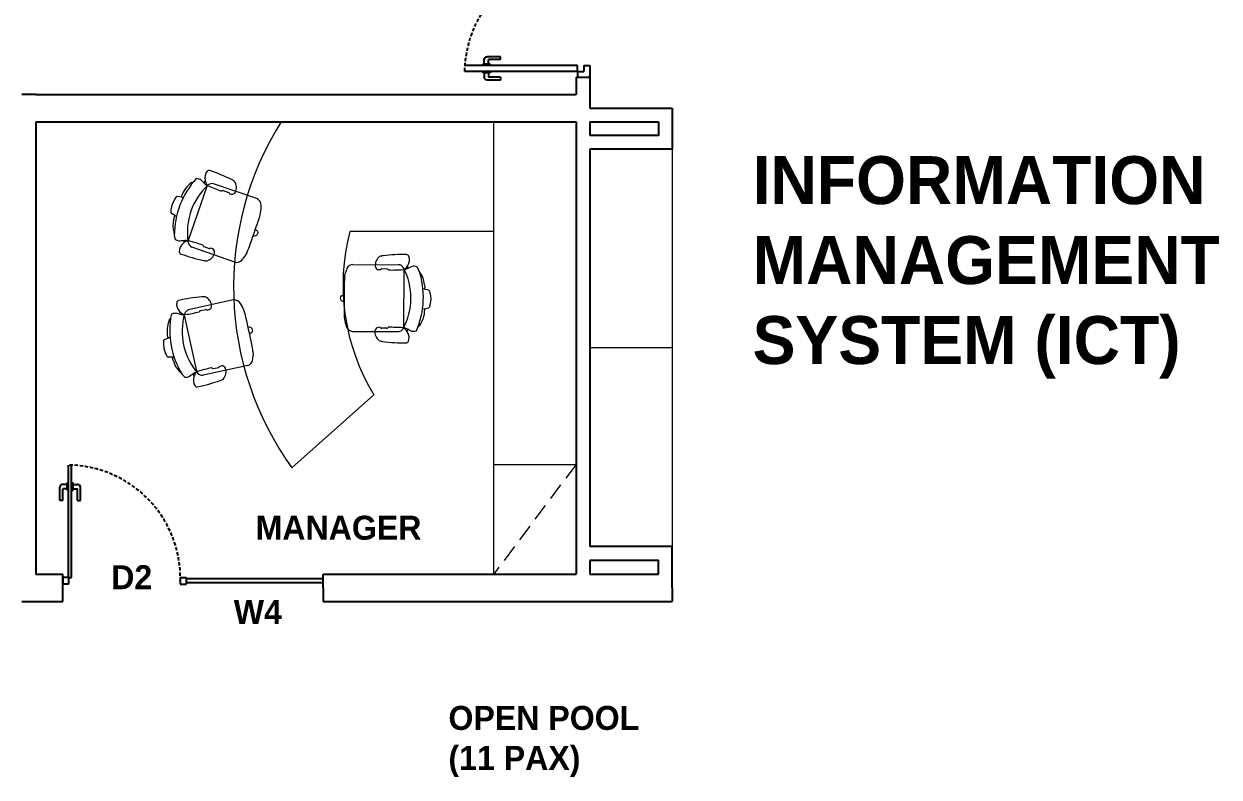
# Model space of a CAD drawing. Header units: inches. Extents: x 478327 to 492265, y -26791 to -22136.
# Drawn here: x 481880.7 to 482272.9, y -23792.8 to -23545.5 of the extents above; entities that cross this region are included whole.
import ezdxf

# ---------------------------------------------------------------- set-up
doc = ezdxf.new("R2010")
doc.units = ezdxf.units.IN
doc.header["$MEASUREMENT"] = 0
doc.linetypes.add('DASHED', pattern=[0.75, 0.5, -0.25])
doc.linetypes.add('HIDDEN2', pattern=[0.1875, 0.125, -0.0625])
doc.layers.add('A-furniture', color=8, linetype='Continuous', lineweight=9)
doc.layers.add('I-ANNO-TEXT', color=7, linetype='Continuous', lineweight=18)
for name, color, linetype in [('GLAZING', 4, 'Continuous'), ('I-DOORS', 104, 'Continuous'), ('I-WALL-IN', 3, 'Continuous')]:
    doc.layers.add(name, color=color, linetype=linetype)
doc.styles.add('MICRO', font='')
doc.styles.get('MICRO').set_extended_font_data('MicrogrammaSSi', bold=True)

# ---------------------------------------------------------------- blocks, each defined once
blk = doc.blocks.new('A$C6A0E07C9')
at = {"layer": 'A-furniture'}
for p, q in [((-0.2138, 0.2718), (0.1182, 0.2876)), ((-0.2691, 0.1773), (-0.2664, 0.2046)), ((-0.0121, 0.2424), (-0.025, 0.2422)), ((-0.0115, 0.2426), (-0.0121, 0.2424)), ((-0.0112, 0.2428), (-0.0115, 0.2426)), ((-0.0079, 0.2484), (-0.0112, 0.2428)), ((0.0377, 0.2515), (-0.0033, 0.2499)), ((0.0418, 0.2505), (0.045, 0.2473)), ((0.045, 0.2473), (0.0464, 0.2461)), ((0.0464, 0.2461), (0.0478, 0.2453)), ((0.0478, 0.2453), (0.0485, 0.2451)), ((0.1585, 0.2497), (0.1792, -0.1667)), ((0.3146, 0.1213), (0.3056, 0.1197)), ((0.3131, 0.1211), (0.3466, 0.116)), ((0.3152, 0.1516), (0.3188, 0.1294)), ((0.3514, 0.1128), (0.36, 0.0876)), ((0.36, 0.0876), (0.3659, 0.0513)), ((-0.2907, 0.0196), (-0.2893, 0.0294)), ((-0.2883, 0.01), (-0.2907, 0.0196)), ((-0.2893, 0.0294), (-0.2841, 0.0379)), ((-0.2824, 0.002), (-0.2883, 0.01)), ((-0.2841, 0.0379), (-0.2762, 0.0438)), ((-0.2739, -0.003), (-0.2824, 0.002)), ((-0.2762, 0.0438), (-0.2666, 0.0462)), ((0.3636, 0.0146), (0.3576, -0.0113)), ((0.3659, 0.0513), (0.3636, 0.0146)), ((-0.2641, -0.0045), (-0.2739, -0.003)), ((0.3108, -0.0224), (0.3218, -0.0234)), ((0.3197, -0.023), (0.3546, -0.0146)), ((0.3546, -0.0146), (0.3564, -0.0132)), ((0.3564, -0.0132), (0.3576, -0.0113)), ((0.066, -0.1753), (0.0673, -0.174)), ((0.0673, -0.174), (0.0686, -0.173)), ((0.0686, -0.173), (0.0692, -0.1728)), ((0.2962, -0.1472), (0.2839, -0.1595)), ((-0.1895, -0.2174), (0.1433, -0.1996)), ((0.0087, -0.176), (-0.0042, -0.1772)), ((0.0094, -0.1763), (0.0087, -0.176)), ((0.0097, -0.1764), (0.0094, -0.1763)), ((0.0135, -0.1816), (0.0097, -0.1764)), ((0.0591, -0.1802), (0.0183, -0.1827)), ((0.0631, -0.1788), (0.066, -0.1753))]:
    blk.add_line(p, q, dxfattribs=at)
for centre, radius, start, end in [((0.2241, -0.8917), 1.2574, 92.35943, 100.17565), ((0.1721, 0.3454), 0.0192, 28.12557, 89.24362), ((0.1209, 0.3234), 0.0749, 330.37939, 24.51295), ((-0.21, 0.2233), 0.0487, 94.52598, 161.01093), ((0.0274, 0.2777), 0.0792, 129.49988, 189.11522), ((-0.0222, 0.2712), 0.0292, 192.00474, 264.44095), ((0.0065, 0.2825), 0.0635, 94.07923, 117.59377), ((0.117, 0.2414), 0.0463, 34.09018, 88.4441), ((-0.2488, 0.0248), 0.4712, 334.59734, 30.97321), ((0.1077, 0.3263), 0.0879, 309.67257, 333.02228), ((-1.1254, 2.7931), 2.8487, 297.11573, 298.06946), ((-0.9196, -0.0126), 1.143, 14.09314, 15.00562), ((0.2336, 0.2226), 0.0597, 72.52818, 107.70113), ((0.1951, 0.2221), 0.0806, 25.51985, 45.53867), ((0.1816, 0.1421), 0.4521, 175.52891, 182.09908), ((0.5941, -0.0351), 0.8932, 162.12026, 164.43231), ((-0.0038, 0.2437), 0.00623, 84.84548, 131.31741), ((0.0374, 0.2414), 0.0101, 64.52807, 88.63913), ((0.0007, 1.5534), 1.3091, 272.08986, 276.67605), ((0.1493, 0.274), 0.0211, 279.8693, 313.34338), ((0.1704, 0.2449), 0.0129, 130.13659, 158.01734), ((0.1866, 0.1808), 0.0779, 100.05254, 108.26721), ((-0.3014, 0.0263), 0.6141, 339.61076, 22.04666), ((0.1276, 0.1249), 0.1894, 8.09249, 40.8276), ((72.2191, 3.6268), 72.5738, 182.765274, 182.924882), ((0.31, 0.1288), 0.0088, 301.08798, 3.16667), ((0.3467, 0.1108), 0.00513, 22.81842, 91.00758), ((0.0809, -0.0616), 0.3414, 182.48103, 200.75528), ((0.1162, -0.0378), 0.2107, 328.69616, 1.80788), ((0.3177, -0.0315), 0.00903, 2.12372, 63.37094), ((0.1515, -1.4793), 1.3091, 89.01739, 93.60357), ((0.1724, -0.1915), 0.0211, 52.35005, 85.82413), ((0.197, -0.1553), 0.0211, 212.66016, 229.03524), ((0.1633, -0.2919), 0.1223, 63.05477, 80.63565), ((-0.1856, -0.1603), 0.0572, 202.88209, 266.11689), ((0.0516, -0.2073), 0.0792, 176.57822, 236.19355), ((0.0015, -0.2058), 0.0292, 101.25248, 173.68869), ((0.0171, -0.1766), 0.00623, 234.37601, 280.84795), ((0.0579, -0.1702), 0.0101, 277.0543, 301.16536), ((0.138, -0.155), 0.0449, 276.79393, 330.15211), ((0.1362, -0.2476), 0.0879, 32.67116, 56.02087), ((-0.9196, -0.0126), 1.143, 350.69637, 351.61264), ((0.1491, -0.2435), 0.0749, 341.18048, 35.31404), ((0.3239, 0.0551), 0.2601, 246.15386, 250.81737), ((0.249, -0.1528), 0.0392, 254.29981, 275.99109), ((0.2537, -0.1401), 0.0518, 269.3553, 293.37881), ((0.0312, -0.2142), 0.0635, 248.09967, 271.6142), ((0.1312, 0.9758), 1.2574, 265.51777, 273.33401), ((0.2022, -0.2604), 0.0192, 276.44982, 337.56787)]:
    blk.add_arc(centre, radius, start, end, dxfattribs=at)
blk = doc.blocks.new('*U158')
at = {"layer": 'A-furniture'}
for p, q in [((2.5, -0.6), (2.5, 0)), ((3.3, -0.6), (0, -0.6)), ((0.8, -0.6), (0.8, -1.65)), ((1.9915, -1.4758), (2.5254, -2.0716))]:
    blk.add_line(p, q, dxfattribs=at)
at = {"layer": 'A-furniture', "linetype": 'HIDDEN2'}
blk.add_line((2.5, 0), (3.3, -0.6), dxfattribs=at)
at = {"layer": 'A-furniture'}
for centre, radius, start, end in [((1.1885, -0.1453), 1.5541, 255.52138, 301.11099), ((1.2039, -0.2339), 2.2635, 237.86798, 305.72146)]:
    blk.add_arc(centre, radius, start, end, dxfattribs=at)
for p, rotation in [((1.3234, -1.428), 86.85652716130764), ((0.6913, -2.5849), 248.0226334994808), ((1.5459, -2.6506), 279.5773348211345)]:
    blk.add_blockref('A$C6A0E07C9', p, dxfattribs=dict(at, rotation=rotation))
blk = doc.blocks.new('glass doors- 900')
for p, q in [((387080.9, -15045.5), (387080.9, -14224.6)), ((387102.3, -15045.5), (387102.3, -14226.3)), ((387070.1, -14365.5), (387038, -14365.5)), ((387080.9, -14354.8), (387070.1, -14354.8)), ((387070.1, -14408.4), (387070.1, -14354.8)), ((387102.3, -14354.8), (387113, -14354.8)), ((387113, -14408.4), (387113, -14354.8)), ((387113, -14365.5), (387145.1, -14365.5)), ((387016.6, -14483.4), (387016.6, -14387)), ((387038, -14483.4), (387038, -14397.7)), ((387070.1, -14397.7), (387038, -14397.7)), ((387080.9, -14408.4), (387070.1, -14408.4)), ((387102.3, -14408.4), (387113, -14408.4)), ((387113, -14397.7), (387145.1, -14397.7)), ((387145.1, -14483.4), (387145.1, -14397.7)), ((387166.6, -14483.4), (387166.6, -14387)), ((387038, -14483.4), (387016.6, -14483.4)), ((387145.1, -14483.4), (387166.6, -14483.4)), ((387038, -15045.5), (387038, -15092.6)), ((387080.9, -15045.5), (387038, -15045.5)), ((387080.9, -15045.5), (387080.9, -15092.6)), ((387080.9, -15045.5), (387080.9, -15092.6)), ((387080.9, -15045.5), (387102.3, -15045.5)), ((387895.1, -15045.5), (387895.1, -15092.6)), ((387895.1, -15045.5), (387895.1, -15092.6)), ((387895.1, -15045.5), (387895.1, -15045.5)), ((387895.1, -15045.5), (387938, -15045.5)), ((387938, -15045.5), (387938, -15092.6)), ((387080.9, -15092.6), (387038, -15092.6)), ((387895.1, -15092.6), (387938, -15092.6))]:
    blk.add_line(p, q)
at = {"linetype": 'DASHED', "ltscale": 50}
blk.add_arc((387070.1, -15049.8), 825.3, 358.60282, 89.25501, dxfattribs=at)
for centre, start, end in [((387038, -14387), 90, 180), ((387145.1, -14387), 0, 90)]:
    blk.add_arc(centre, 21.4, start, end)
blk = doc.blocks.new('door 1')
for p, q in [((85.7, 0), (0, 0)), ((0, -90), (0, 0)), ((85.7, -42.9), (85.7, 0)), ((814.3, 0), (900, 0)), ((814.3, -42.9), (814.3, 0)), ((900, -90), (900, 0)), ((85.7, -42.9), (42.9, -42.9)), ((42.9, -90), (42.9, -42.9)), ((42.9, -90), (42.9, -42.9)), ((814.3, -42.9), (857.1, -42.9)), ((857.1, -90), (857.1, -42.9)), ((857.1, -90), (857.1, -42.9)), ((42.9, -90), (0, -90)), ((42.9, -90), (42.9, -910.9)), ((42.9, -90), (85.7, -90)), ((85.7, -90), (85.7, -909.2)), ((857.1, -90), (900, -90)), ((857.1, -90), (857.1, -90)), ((-21.4, -652.1), (-21.4, -748.5)), ((0, -652.1), (-21.4, -652.1)), ((0, -652.1), (0, -737.8)), ((128.6, -652.1), (128.6, -737.8)), ((128.6, -652.1), (150, -652.1)), ((150, -652.1), (150, -748.5)), ((32.1, -737.8), (0, -737.8)), ((32.1, -770), (0, -770)), ((32.1, -727.1), (32.1, -780.7)), ((42.9, -727.1), (32.1, -727.1)), ((42.9, -780.7), (32.1, -780.7)), ((85.7, -727.1), (96.4, -727.1)), ((85.7, -780.7), (96.4, -780.7)), ((96.4, -727.1), (96.4, -780.7)), ((96.4, -737.8), (128.6, -737.8)), ((96.4, -770), (128.6, -770))]:
    blk.add_line(p, q)
at = {"linetype": 'DASHED', "ltscale": 50}
blk.add_arc((32.1, -85.7), 825.3, 270.74499, 1.39718, dxfattribs=at)
for centre, start, end in [((0, -748.5), 180, 270), ((128.6, -748.5), 270, 0)]:
    blk.add_arc(centre, 21.4, start, end)
blk = doc.blocks.new('pivot door')
blk.add_line((-188253.1, -329835.2), (-188265.1, -329835.2))
at = {"layer": 'I-DOORS', "rotation": 180}
blk.add_blockref('door 1', (-188253.1, -329835.2), dxfattribs=at)

msp = doc.modelspace()

# ---------------------------------------------------------------- linework, layer by layer
at = {"layer": 'A-furniture'}
msp.add_line((482093.376, -23586.639, 6.93), (482093.376, -23717.139, 6.93), dxfattribs=at)
at = {"layer": 'A-furniture', "elevation": 6.93}
msp.add_lwpolyline([(482093.376, -23651.889), (482066.376, -23651.889)], dxfattribs=at)
at = {"layer": 'GLAZING', "elevation": 6.93}
for points in [[(481933.946, -23727.68), (481933.946, -23729.03)], [(481978.946, -23727.68), (481933.946, -23727.68)], [(481978.946, -23729.03), (481933.946, -23729.03)]]:
    msp.add_lwpolyline(points, dxfattribs=at)
at = {"layer": 'I-WALL-IN'}
for p, q in [((482061.876, -23563.014, 6.93), (482061.876, -23568.639, 6.93)), ((482061.876, -23563.014, 6.93), (482066.376, -23563.014, 6.93)), ((482061.876, -23563.014, 6.93), (482061.876, -23568.639, 6.93)), ((482066.376, -23563.014, 6.93), (482066.376, -23573.139, 6.93)), ((481884.567, -23568.639, 6.93), (481880.067, -23568.639, 6.93)), ((481884.567, -23568.639, 6.93), (482061.876, -23568.639, 6.93)), ((482066.376, -23573.139, 6.93), (482093.376, -23573.139, 6.93)), ((481884.567, -23577.639, 6.93), (482061.876, -23577.639, 6.93)), ((481884.567, -23577.639, 6.93), (481884.567, -23726.139, 6.93)), ((482061.876, -23577.639, 6.93), (482061.876, -23726.139, 6.93)), ((482066.376, -23577.639, 6.93), (482088.876, -23577.639, 6.93)), ((482066.376, -23577.639, 6.93), (482066.376, -23582.139, 6.93)), ((482066.376, -23586.639, 6.93), (482066.376, -23717.139, 6.93)), ((482066.376, -23721.639, 6.93), (482066.376, -23726.139, 6.93)), ((481884.567, -23726.139, 6.93), (481893.446, -23726.139, 6.93)), ((481893.446, -23730.639, 6.93), (481893.446, -23726.139, 6.93)), ((481978.946, -23726.139, 6.93), (482061.876, -23726.139, 6.93)), ((481978.946, -23730.639, 6.93), (481978.946, -23726.139, 6.93)), ((482066.376, -23726.139, 6.93), (482088.876, -23726.139, 6.93)), ((481893.446, -23735.139, 6.93), (481893.446, -23730.639, 6.93)), ((481978.946, -23730.639, 6.93), (481978.946, -23735.139, 6.93)), ((482093.376, -23730.639, 6.93), (482093.376, -23735.139, 6.93)), ((481880.067, -23735.139, 6.93), (481884.567, -23735.139, 6.93)), ((481884.567, -23735.139, 6.93), (481893.446, -23735.139, 6.93)), ((481978.946, -23735.139, 6.93), (482061.876, -23735.139, 6.93)), ((482061.876, -23735.139, 6.93), (482066.376, -23735.139, 6.93)), ((482066.376, -23735.139, 6.93), (482088.876, -23735.139, 6.93)), ((482088.876, -23735.139, 6.93), (482093.376, -23735.139, 6.93))]:
    msp.add_line(p, q, dxfattribs=at)
at = {"layer": 'I-WALL-IN', "elevation": 6.93}
for points in [[(482093.376, -23573.139), (482093.376, -23586.639), (482066.376, -23586.639)], [(482088.876, -23577.639), (482088.876, -23582.139), (482066.376, -23582.139)], [(482093.376, -23730.639), (482093.376, -23717.139), (482066.376, -23717.139)], [(482088.876, -23726.139), (482088.876, -23721.639), (482066.376, -23721.639)]]:
    msp.add_lwpolyline(points, dxfattribs=at)

# ---------------------------------------------------------------- block references
at = {"xscale": 44.99999999999999, "yscale": 44.99999999999999, "zscale": 44.99999999999999, "rotation": 270}
msp.add_blockref('*U158', (482061.876, -23577.639, 6.93), dxfattribs=at)
at = {"layer": 'GLAZING', "xscale": 0.04500000025145709, "yscale": 0.04500000025145709, "zscale": 0.04500000025145709}
msp.add_blockref('glass doors- 900', (464476.736, -23050.247, 6.93), dxfattribs=at)
at = {"layer": 'I-DOORS', "xscale": -0.04499999998952262, "yscale": 0.04499999998952262, "zscale": 0.04499999999999744, "rotation": 90}
msp.add_blockref('pivot door', (467223.792, -32034.405, 6.93), dxfattribs=at)

# ---------------------------------------------------------------- texts
at = {"layer": 'I-ANNO-TEXT', "attachment_point": 1, "style": 'MICRO'}
for s, width, insert, char_height in [('{\\fBahnschrift Light|b1|i0|c0|p34;INFORMATION\\PMANAGEMENT\\PSYSTEM (ICT)}', 6800.25334, (482119.809, -23588.925, 6.93), 15.75), ('{\\fBahnschrift Light|b1|i0|c0|p34;MANAGER }', 7.40993, (481956.727, -23706.991, 6.93), 7.875), ('{\\fBahnschrift Light|b1|i0|c0|p34;D2}', 7.40993, (481909.347, -23723.241, 6.93), 7.875), ('{\\fBahnschrift Light|b1|i0|c0|p34;W4}', 7.40993, (481949.556, -23734.636, 6.93), 7.875), ('{\\fBahnschrift Light|b1|i0|c0|p34;OPEN POOL\\P(11 PAX)}', 2474.14833, (482019.997, -23769.442, 6.93), 7.875)]:
    msp.add_mtext_dynamic_manual_height_columns(s, width=width, gutter_width=1.5, heights=[0], dxfattribs=dict(at, insert=insert, char_height=char_height))

doc.saveas('drawing.dxf')
